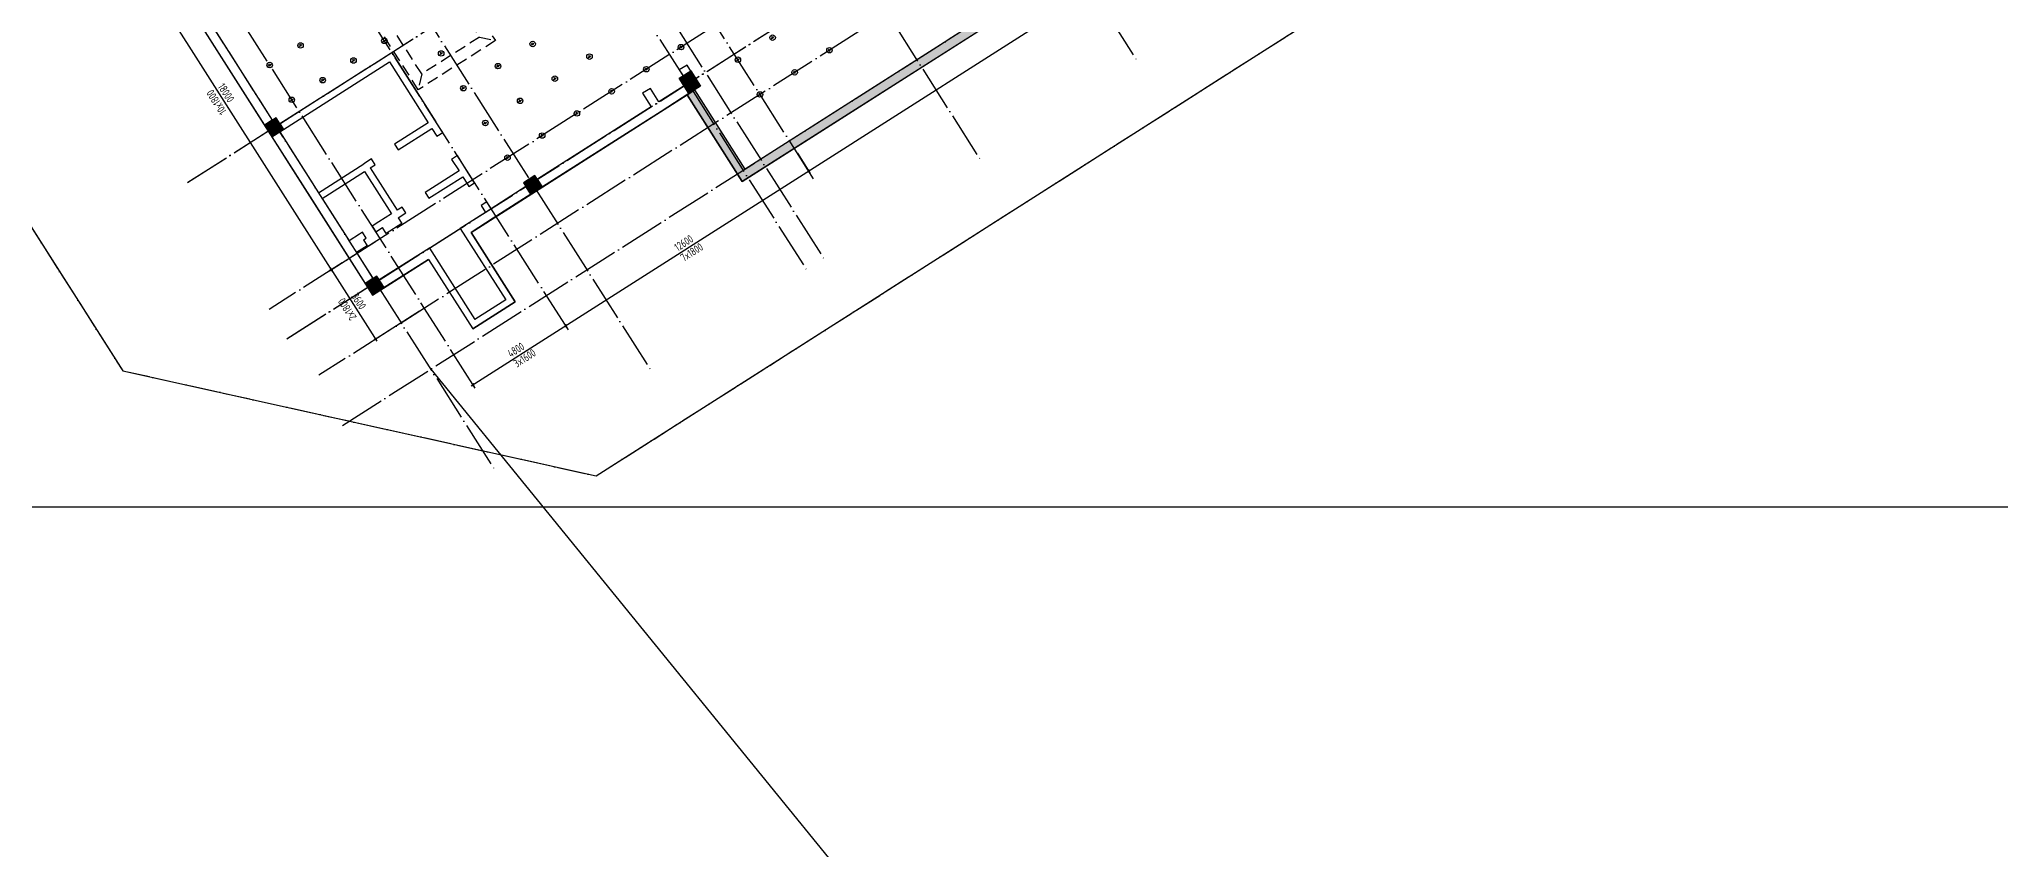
# Model space of a CAD drawing. Extents: x -190030 to 1780958, y -2186385 to 288330.
# Drawn here: x -17122 to 68671, y -21009 to 14427 of the extents above; entities that cross this region are included whole.
import ezdxf

# ---------------------------------------------------------------- set-up
doc = ezdxf.new("R2010")
doc.units = 0
doc.header["$LTSCALE"] = 1000
doc.header["$MEASUREMENT"] = 0
for name, pattern in [('ACAD_ISO04W100', [30, 24, -3, 0, -3]), ('DASHED', [0.75, 0.5, -0.25]), ('DOTE', [2.42, 2, -0.2, 0.02, -0.2])]:
    doc.linetypes.add(name, pattern=pattern)
doc.layers.add('04-不打印_辅助线', color=165, linetype='Continuous', plot=False)
doc.layers.add('04-不打印_面积', color=5, linetype='Continuous', plot=False)
for name, color, linetype in [('05-填充_天正', 26, 'Continuous'), ('A_AXIS-轴线', 1, 'DOTE'), ('A_STR-砼墙', 51, 'Continuous'), ('COLU', 7, 'Continuous'), ('COLU_HATCH', 251, 'Continuous'), ('DIM', 3, 'Continuous'), ('DOTE', 4, 'DOTE'), ('jc', 5, 'Continuous'), ('M-用地 红线', 20, 'ACAD_ISO04W100'), ('s-base', 60, 'Continuous'), ('TEXT', 7, 'Continuous'), ('锚杆', 6, 'Continuous')]:
    doc.layers.add(name, color=color, linetype=linetype)
doc.styles.add('TSSD_Dimension', font='Tssdeng.shx', dxfattribs={"width": 0.7, "bigfont": 'hztxt.shx'})
doc.styles.add('TSSD_Rein', font='tssdeng.shx', dxfattribs={"width": 0.7, "bigfont": 'hztxt.shx'})
doc.dimstyles.new('TSSD_100_100', dxfattribs={"dimtxt": 350, "dimasz": 100, "dimexe": 100, "dimexo": 250, "dimgap": 100, "dimtad": 1, "dimdec": 0, "dimzin": 0, "dimdsep": 46, "dimtxsty": 'TSSD_Dimension', "dimblk": 'ARCHTICK', "dimblk1": 'ARCHTICK', "dimblk2": 'ARCHTICK', "dimcen": 0, "dimdle": 100, "dimclrt": 7, "dimadec": 0, "dimazin": 0, "dimtfac": 1, "dimtdec": 0, "dimtix": 1, "dimtmove": 2, "dimatfit": 3, "dimfxl": 1, "dimtolj": 1, "dimtzin": 0, "dimarcsym": 0})

# ---------------------------------------------------------------- blocks, each defined once
blk = doc.blocks.new('104 轴线')
for p, q in [((-135708, -14141), (-99382, -71206)), ((-140917, -76529), (-48736, -17850)), ((-140896, -76515), (-48715, -17837)), ((-142541, -18490), (-106215, -75556)), ((-149374, -22840), (-113048, -79905)), ((-150133, -23323), (-113808, -80389)), ((-136567, -83362), (-44387, -24683)), ((-136546, -83348), (-44366, -24670)), ((-156966, -27673), (-120641, -84738)), ((-134130, -87144), (-41949, -28466)), ((-163799, -32023), (-127474, -89088))]:
    blk.add_line(p, q)
at = {"layer": 'Defpoints'}
blk.add_lwpolyline([(13135, -2670), (19996, 9914), (18926, 200140), (-165691, 199501, 0.064843), (-234306, 190322, 0.064894), (-298282, 163874), (-300993, 152958), (-177498, -41043), (-162540, -55229), (-143745, -84755), (-123037, -89354), (13135, -2670)], format="xyb", close=True, dxfattribs=at)
blk = doc.blocks.new('A$C63741260')
at = {"layer": '04-不打印_辅助线'}
blk.add_lwpolyline([(0, -1242375), (416150, -1242375), (416150, -948025), (0, -948025)], close=True, dxfattribs=at)
blk.add_lwpolyline([(0, -1242375), (416150, -1242375), (416150, -948025), (0, -948025)], close=True, dxfattribs=at)
blk.add_lwpolyline([(0, -1242375), (416150, -1242375), (416150, -948025), (0, -948025)], close=True, dxfattribs=at)
blk.add_lwpolyline([(0, -1242375), (416150, -1242375), (416150, -948025), (0, -948025)], close=True, dxfattribs=at)
at = {"layer": '04-不打印_面积'}
blk.add_lwpolyline([(0, -1242375), (416150, -1242375), (416150, -948025), (0, -948025)], close=True, dxfattribs=at)
blk = doc.blocks.new('A$C40850C3D')
at = {"layer": 's-base', "color": 8, "linetype": 'DASHED'}
for p, q in [((-1500, 1500), (-2000, 2000)), ((1500, 1500), (2000, 2000)), ((-1500, -1500), (-2000, -2000)), ((1500, -1500), (2000, -2000))]:
    blk.add_line(p, q, dxfattribs=at)
for points in [[(2000, 2000), (2000, -2000), (-2000, -2000), (-2000, 2000)], [(1500, 1500), (1500, -1500), (-1500, -1500), (-1500, 1500)]]:
    blk.add_lwpolyline(points, close=True, dxfattribs=at)
blk = doc.blocks.new('zhu1')
at = {"layer": 'COLU_HATCH'}
h = blk.add_hatch(color=8, dxfattribs=at)
h.dxf.hatch_style = 1
h.paths.add_polyline_path([(-4285, -130764), (-3779, -130442), (-3349, -131117), (-3855, -131439)])
for points in [[(-21587, -133006), (-21909, -132500), (-22416, -132822), (-22093, -133328)], [(-10266, -135520), (-10589, -135014), (-11095, -135336), (-10773, -135842)], [(-17184, -139923), (-17506, -139417), (-18012, -139739), (-17690, -140246)]]:
    blk.add_hatch(color=8, dxfattribs=at).paths.add_polyline_path(points)
at = {"layer": 'A_STR-砼墙', "color": 8}
for p, q in [((19988, -121595), (-1523, -135289)), ((19774, -121258), (-1400, -134737)), ((-26443, -126495), (-22416, -132822)), ((-26106, -126280), (-22078, -132607)), ((-21748, -132753), (-16856, -129638)), ((-21587, -133006), (-16947, -130053)), ((-16947, -130053), (-15256, -132710)), ((-16856, -129638), (-14922, -132675)), ((-3940, -130189), (-4277, -130404)), ((-4277, -130404), (-4009, -130825)), ((-3671, -130611), (-3940, -130189)), ((-5543, -131209), (-5880, -131424)), ((-5167, -131800), (-5543, -131209)), ((-4070, -131101), (-5167, -131800)), ((-3855, -131439), (-4070, -131101)), ((-4009, -130825), (-3671, -130611)), ((-5504, -132014), (-10481, -135183)), ((-5880, -131424), (-5504, -132014)), ((-3855, -131439), (-5078, -132218)), ((-3940, -131493), (-3602, -131278)), ((-1523, -135289), (-3940, -131493)), ((-1400, -134737), (-3602, -131278)), ((-22078, -132607), (-22416, -132822)), ((-21748, -132753), (-21587, -133006)), ((-15256, -132710), (-16732, -133650)), ((-16571, -133903), (-15095, -132963)), ((-15095, -132963), (-14880, -133300)), ((-14627, -133139), (-14922, -132675)), ((-5078, -132218), (-10266, -135520)), ((-21756, -133113), (-22093, -133328)), ((-22093, -133328), (-20321, -136112)), ((-21756, -133113), (-20064, -135771)), ((-16732, -133650), (-16571, -133903)), ((-14880, -133300), (-14627, -133139)), ((-20064, -135771), (-18082, -134509)), ((-17745, -134294), (-18082, -134509)), ((-17794, -134681), (-17583, -134547)), ((-17794, -134681), (-16613, -136537)), ((-17583, -134547), (-17745, -134294)), ((-13983, -134152), (-14236, -134313)), ((-14236, -134313), (-13913, -134819)), ((-13580, -134784), (-13983, -134152)), ((-19903, -136024), (-18047, -134842)), ((-18047, -134842), (-16866, -136698)), ((-13913, -134819), (-15390, -135759)), ((-15229, -136012), (-13752, -135072)), ((-13752, -135072), (-13484, -135494)), ((-13231, -135333), (-13580, -134784)), ((-13484, -135494), (-13231, -135333)), ((-10987, -135505), (-12506, -136471)), ((-10773, -135842), (-10987, -135505)), ((-10266, -135520), (-10481, -135183)), ((-20321, -136112), (-18979, -138221)), ((-19903, -136024), (-18722, -137880)), ((-16402, -136403), (-16613, -136537)), ((-16241, -136656), (-16402, -136403)), ((-15390, -135759), (-15229, -136012)), ((-12694, -136176), (-12947, -136337)), ((-12947, -136337), (-12759, -136633)), ((-12506, -136471), (-12694, -136176)), ((-10773, -135842), (-12418, -136889)), ((-17414, -137047), (-17710, -137235)), ((-17710, -137235), (-17549, -137488)), ((-16866, -136698), (-17414, -137047)), ((-16417, -137124), (-17092, -137553)), ((-16578, -136871), (-16241, -136656)), ((-16578, -136871), (-16417, -137124)), ((-12759, -136633), (-13856, -137331)), ((-12418, -136889), (-13388, -137507)), ((-18258, -137584), (-18722, -137880)), ((-17936, -138090), (-18400, -138386)), ((-18131, -137504), (-18258, -137584)), ((-17970, -137757), (-18131, -137504)), ((-18097, -137837), (-17970, -137757)), ((-18097, -137837), (-17936, -138090)), ((-17549, -137488), (-17253, -137300)), ((-17092, -137553), (-17253, -137300)), ((-13856, -137331), (-11869, -140452)), ((-13388, -137507), (-11455, -140544)), ((-18979, -138221), (-18012, -139739)), ((-18400, -138386), (-17675, -139525)), ((-15205, -138190), (-17399, -139586)), ((-15244, -138688), (-17184, -139923)), ((-15244, -138688), (-13311, -141725)), ((-15205, -138190), (-13219, -141311)), ((-17675, -139525), (-18012, -139739)), ((-17184, -139923), (-17399, -139586)), ((-11455, -140544), (-13311, -141725)), ((-11869, -140452), (-13219, -141311))]:
    blk.add_line(p, q, dxfattribs=at)
at = {"layer": 'COLU', "color": 8}
blk.add_lwpolyline([(-4285, -130764), (-3779, -130442), (-3349, -131117), (-3855, -131439)], close=True, dxfattribs=at)
for points in [[(-21587, -133006), (-21909, -132500), (-22416, -132822), (-22093, -133328), (-21587, -133006)], [(-10266, -135520), (-10589, -135014), (-11095, -135336), (-10773, -135842), (-10266, -135520)], [(-17184, -139923), (-17506, -139417), (-18012, -139739), (-17690, -140246), (-17184, -139923)]]:
    blk.add_lwpolyline(points, dxfattribs=at)
blk = doc.blocks.new('maogan1')
at = {"layer": '锚杆'}
for p, q in [((-1382074, -58863), (-1381931, -58863)), ((-1382052, -58863), (-1381929, -58863)), ((-1382000, -58920), (-1382000, -58800))]:
    blk.add_line(p, q, dxfattribs=at)
blk.add_circle((-1382000, -58863), 120, dxfattribs=at)
blk = doc.blocks.new('_ArchTick')
at = {"color": 0, "linetype": 'ByBlock', "const_width": 0.4}
blk.add_lwpolyline([(-0.5, -0.5), (0.5, 0.5)], dxfattribs=at)
blk = doc.blocks.new('*D251')
at = {"layer": 'Defpoints', "color": 0, "transparency": 16777216}
for p in [(-11875, 20890), (-2210, 5706), (-4346, 4345)]:
    blk.add_point(p, dxfattribs=at)
at = {"layer": 'DIM', "color": 0, "lineweight": -2, "transparency": 16777216}
for p, q in [((-12086, 20756), (-14097, 19476)), ((-14066, 19614), (-4293, 4261)), ((-2420, 5571), (-4431, 4292))]:
    blk.add_line(p, q, dxfattribs=at)
at = {"layer": 'DIM', "color": 0, "lineweight": -2, "transparency": 16777216, "xscale": 100, "yscale": 100, "zscale": 100}
for p, rotation in [((-14012, 19530), 122.4790463259769), ((-4346, 4345), 302.4790463259769)]:
    blk.add_blockref('_ArchTick', p, dxfattribs=dict(at, rotation=rotation))
at = {"layer": 'DIM', "color": 7, "transparency": 16777216, "insert": (-8947, 12085), "char_height": 350, "attachment_point": 5, "rotation": 302.47905, "style": 'TSSD_Dimension'}
blk.add_mtext('\\A1;18000', dxfattribs=at)
blk = doc.blocks.new('*D252')
at = {"layer": 'Defpoints', "color": 0, "transparency": 16777216}
for p in [(-2210, 5706), (-276, 2669), (-2413, 1309)]:
    blk.add_point(p, dxfattribs=at)
at = {"layer": 'DIM', "color": 0, "lineweight": -2, "transparency": 16777216}
for p, q in [((-2421, 5572), (-4431, 4292)), ((-4400, 4430), (-2360, 1224)), ((-487, 2535), (-2498, 1255))]:
    blk.add_line(p, q, dxfattribs=at)
at = {"layer": 'DIM', "color": 0, "lineweight": -2, "transparency": 16777216, "xscale": 100, "yscale": 100, "zscale": 100}
for p, rotation in [((-4347, 4346), 122.4790463259769), ((-2413, 1309), 302.4790463259769)]:
    blk.add_blockref('_ArchTick', p, dxfattribs=dict(at, rotation=rotation))
at = {"layer": 'DIM', "color": 7, "transparency": 16777216, "insert": (-3148, 2975), "char_height": 350, "attachment_point": 5, "rotation": 302.47905, "style": 'TSSD_Dimension'}
blk.add_mtext('\\A1;3600', dxfattribs=at)
blk = doc.blocks.new('*D256')
at = {"layer": 'Defpoints', "color": 0, "transparency": 16777216}
for p in [(5757, 2129), (5901, 1904), (1708, -448)]:
    blk.add_point(p, dxfattribs=at)
at = {"layer": 'DIM', "color": 0, "lineweight": -2, "transparency": 16777216}
for p, q in [((1767, -728), (5985, 1957)), ((5891, 1918), (5954, 1819)), ((1842, -659), (1905, -758))]:
    blk.add_line(p, q, dxfattribs=at)
at = {"layer": 'DIM', "color": 0, "lineweight": -2, "transparency": 16777216, "xscale": 100, "yscale": 100, "zscale": 100}
for p, rotation in [((5901, 1904), 32.4790463269994), ((1851, -674), 212.4790463269994)]:
    blk.add_blockref('_ArchTick', p, dxfattribs=dict(at, rotation=rotation))
at = {"layer": 'DIM', "color": 7, "transparency": 16777216, "insert": (3728, 847), "char_height": 350, "attachment_point": 5, "rotation": 32.47905, "style": 'TSSD_Dimension'}
blk.add_mtext('\\A1;4800', dxfattribs=at)
blk = doc.blocks.new('*D257')
at = {"layer": 'Defpoints', "color": 0, "transparency": 16777216}
for p in [(16386, 8895), (16530, 8670), (5757, 2129)]:
    blk.add_point(p, dxfattribs=at)
at = {"layer": 'DIM', "color": 0, "lineweight": -2, "transparency": 16777216}
for p, q in [((5816, 1850), (16614, 8723)), ((16521, 8684), (16584, 8585)), ((5891, 1918), (5954, 1819))]:
    blk.add_line(p, q, dxfattribs=at)
at = {"layer": 'DIM', "color": 0, "lineweight": -2, "transparency": 16777216, "xscale": 100, "yscale": 100, "zscale": 100}
for p, rotation in [((16530, 8670), 32.4790463269994), ((5901, 1904), 212.4790463269994)]:
    blk.add_blockref('_ArchTick', p, dxfattribs=dict(at, rotation=rotation))
at = {"layer": 'DIM', "color": 7, "transparency": 16777216, "insert": (11068, 5519), "char_height": 350, "attachment_point": 5, "rotation": 32.47905, "style": 'TSSD_Dimension'}
blk.add_mtext('\\A1;12600', dxfattribs=at)
blk = doc.blocks.new('*D258')
at = {"layer": 'Defpoints', "color": 0, "transparency": 16777216}
for p in [(52348, 32849), (52973, 31868), (15906, 9651)]:
    blk.add_point(p, dxfattribs=at)
at = {"layer": 'DIM', "color": 0, "lineweight": -2, "transparency": 16777216}
for p, q in [((52483, 32638), (53027, 31783)), ((16446, 8616), (53057, 31921)), ((16040, 9440), (16584, 8585))]:
    blk.add_line(p, q, dxfattribs=at)
at = {"layer": 'DIM', "color": 0, "lineweight": -2, "transparency": 16777216, "xscale": 100, "yscale": 100, "zscale": 100}
for p, rotation in [((52973, 31868), 32.4790463269994), ((16530, 8670), 212.4790463269994)]:
    blk.add_blockref('_ArchTick', p, dxfattribs=dict(at, rotation=rotation))
at = {"layer": 'DIM', "color": 7, "transparency": 16777216, "insert": (34604, 20501), "char_height": 350, "attachment_point": 5, "rotation": 32.47905, "style": 'TSSD_Dimension'}
blk.add_mtext('\\A1;43200', dxfattribs=at)

msp = doc.modelspace()

# ---------------------------------------------------------------- hatches: boundary and pattern name
at = {"layer": '05-填充_天正'}
for points in [[(35139.3, 21894.1), (34924.5, 22231.5), (13750.4, 8753), (13627.8, 8200.8)], [(13627.8, 8200.8), (13750.4, 8753), (11548.8, 12211.7), (11211.3, 11996.9)]]:
    msp.add_hatch(color=8, dxfattribs=at).paths.add_polyline_path(points)

# ---------------------------------------------------------------- linework, layer by layer
msp.add_line((0, 0), (1780957.5, -2186385.3))
at = {"layer": '04-不打印_辅助线'}
msp.add_lwpolyline([(-190030.1, -6020), (226119.9, -6020), (226119.9, 288330), (-190030.1, 288330)], close=True, dxfattribs=at)
at = {"layer": 'A_STR-砼墙', "color": 8}
for p, q in [((35139.3, 21894.1), (13627.8, 8200.8)), ((34924.5, 22231.5), (13750.4, 8753)), ((11211.3, 11996.9), (11548.8, 12211.7)), ((13750.4, 8753), (11548.8, 12211.7)), ((13627.8, 8200.8), (11211.3, 11996.9))]:
    msp.add_line(p, q, dxfattribs=at)
at = {"layer": 'Defpoints', "color": 8}
msp.add_lwpolyline([(143408.1, 82020), (150269.1, 94604), (149199.1, 284830), (-35417.9, 284191, 0.0648429), (-104032.9, 275012, 0.0648942), (-168008.9, 248564), (-170719.9, 237648), (-47224.9, 43647), (-32266.9, 29461), (-13471.9, -65), (7236.1, -4664), (143408.1, 82020)], format="xyb", close=True, dxfattribs=at)
at = {"layer": 'DOTE'}
for p, q in [((57371.2, 43632.5), (-7070.4, 2611.7)), ((6020.6, 1715.2), (-19097.4, 41174.5)), ((59548.3, 40750.6), (-4885.8, -265.4)), ((1945.3, -821.4), (-23146.7, 38596.9)), ((16748.4, 8326.6), (2255, 31095))]:
    msp.add_line(p, q, dxfattribs=at)
at = {"layer": 'jc', "color": 8}
msp.add_lwpolyline([(31094, 73966.6), (-10537.1, 47467), (-16873.6, 57420.3), (-31214.6, 48291.4), (-20098.8, 30829.2), (-22039, 29594.1), (-19944.8, 26304.1), (-18004.5, 27539.2), (-2539.1, 3243.9), (-92.7, 4801.2), (1840.2, 1764.6), (3696.1, 2945.9), (1763.1, 5982.5), (11211.3, 11996.9), (13627.8, 8200.8), (86851.1, 54811.8)], dxfattribs=at)
at = {"layer": 'M-用地 红线', "color": 8, "ltscale": 0.05}
msp.add_lwpolyline([(143408.1, 82020), (150269.1, 94604), (149199.1, 284830), (-35417.9, 284191, 0.0648429), (-104032.9, 275012, 0.0648942), (-168008.9, 248564), (-170719.9, 237648), (-47224.9, 43647), (-32266.9, 29461), (-13471.9, -65), (7236.1, -4664), (143408.1, 82020)], format="xyb", close=True, dxfattribs=at)
msp.add_lwpolyline([(143408.1, 82020), (150269.1, 94604), (149199.1, 284830), (-35417.9, 284191, 0.0648429), (-104032.9, 275012, 0.0648942), (-168008.9, 248564), (-170719.9, 237648), (-47224.9, 43647), (-32266.9, 29461), (-13471.9, -65), (7236.1, -4664), (143408.1, 82020)], format="xyb", close=True, dxfattribs=at)

# ---------------------------------------------------------------- block references
at = {"layer": '04-不打印_面积'}
msp.add_blockref('A$C63741260', (-190030.1, 1236354.8), dxfattribs=at)
at = {"layer": '05-填充_天正', "color": 8, "rotation": 359.9998411280657}
msp.add_blockref('zhu1', (15151.3, 143489.5), dxfattribs=at)
at = {"layer": 'A_AXIS-轴线', "rotation": 7.036962474964308e-07}
msp.add_blockref('104 轴线', (130273.5, 84689.5), dxfattribs=at)
at = {"layer": 's-base', "color": 8, "rotation": 32.47807362154571}
msp.add_blockref('A$C40850C3D', (67.3, 14978.8), dxfattribs=at)
at = {"layer": '锚杆', "rotation": 32.30633760721886}
for p in [(1151564.9, 802853.2), (1130918.3, 802512.8), (1134584.3, 802712.7), (1137069.4, 802160.9), (1141072.9, 802575.6), (1143557.9, 802023.7), (1147561.4, 802438.4), (1154049.9, 802301.3), (1129568.5, 801653.6), (1133234.6, 801853.5), (1139554.4, 801609), (1146043, 801471.8), (1150046.5, 801886.6), (1152531.5, 801334.7), (1131884.9, 800994.3), (1138036, 800642.4), (1142039.5, 801057.1), (1144524.5, 800505.3), (1151013, 800368.1), (1130535.1, 800135.2), (1140521, 800090.5), (1143006, 799538.7), (1139002.5, 799123.9), (1141487.6, 798572.1), (1139969.1, 797605.5)]:
    msp.add_blockref('maogan1', p, dxfattribs=at)

# ---------------------------------------------------------------- texts
at = {"layer": 'TEXT', "style": 'TSSD_Rein', "width": 0.7}
for s, rotation, p in [('10x1800', 122.479046, (-8906.6, 11271.1)), ('7x1800', 32.479046, (11071.5, 4687.1)), ('2x1800', 122.479046, (-3224.5, 2273.3)), ('3x1600', 32.479046, (3764, 59.1))]:
    msp.add_text(s, height=350, rotation=rotation, dxfattribs=at).set_placement(p)

# ---------------------------------------------------------------- dimensions: what is measured, and where the dimension line sits
at = {"layer": 'DIM'}
for base, p1, p2, angle, picture, middle in [((52973, 31867.7), (15905.6, 9650.6), (52348.5, 32848.8), 32.479046, '*D258', (34603.8, 20500.7)), ((-4346.4, 4345.4), (-11875.3, 20890.2), (-2209.5, 5705.6), 122.479046, '*D251', (-8947.3, 12085.4)), ((16530, 8669.7), (5757.1, 2129.2), (16386.4, 8895.3), 32.479046, '*D257', (11067.7, 5518.6)), ((-2413.2, 1308.5), (-2209.7, 5705.9), (-276.4, 2668.8), 122.479046, '*D252', (-3147.9, 2974.8)), ((5900.7, 1903.6), (1707.9, -448.4), (5757.1, 2129.2), 32.479046, '*D256', (3728.4, 846.8))]:
    dim = msp.add_linear_dim(base=base, p1=p1, p2=p2, angle=angle, dimstyle='TSSD_100_100', dxfattribs=at)
    dim.commit()
    dim.dimension.update_dxf_attribs({"geometry": picture, "text_midpoint": middle})

doc.saveas('drawing.dxf')
